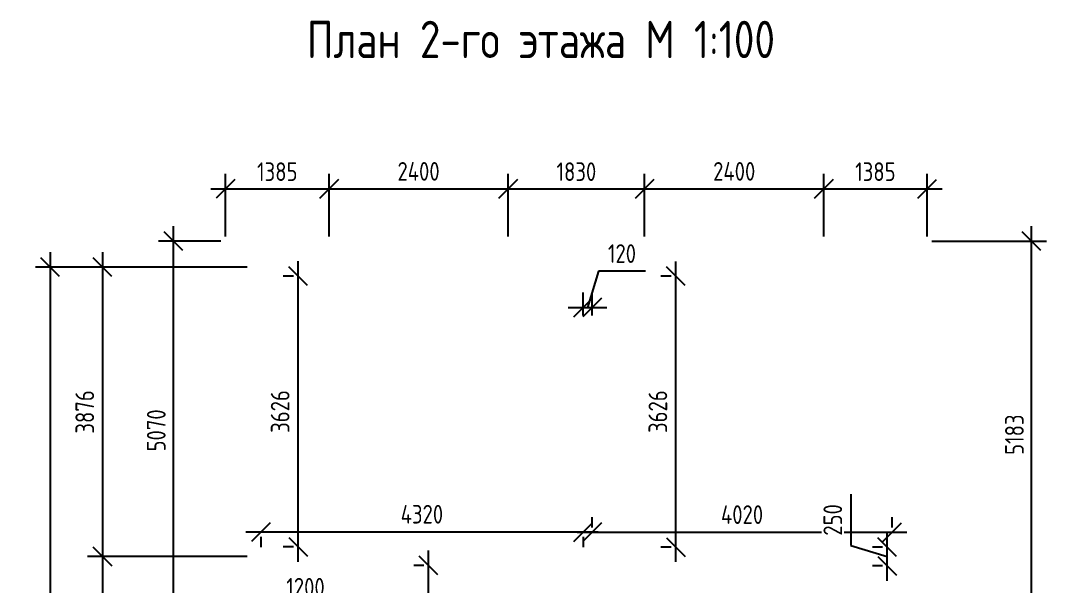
# Model space of a CAD drawing. Header units: millimetres. Extents: x 8305 to 32697, y 8060 to 27344.
# Drawn here: x 8305 to 22054, y 19765 to 27344 of the extents above; entities that cross this region are included whole.
import ezdxf

# ---------------------------------------------------------------- set-up
doc = ezdxf.new("R2010")
doc.units = ezdxf.units.MM
doc.layers.add('СПДС_РАЗМЕРЫ', color=152, linetype='Continuous', lineweight=25)
doc.layers.add('Фунд номер', color=7, linetype='Continuous', lineweight=25)
doc.styles.add('ГОСТ 2.304', font='CS_Gost2304.shx')
doc.dimstyles.new('СПДС', dxfattribs={"dimscale": 100, "dimtxt": 2.5, "dimasz": 2.5, "dimexe": 2, "dimexo": 0.625, "dimgap": 1, "dimtad": 1, "dimdec": 0, "dimtxsty": 'ГОСТ 2.304', "dimblk": 'OBLIQUE', "dimblk1": 'OBLIQUE', "dimblk2": 'OBLIQUE', "dimcen": 2.5, "dimdle": 2, "dimadec": 0, "dimazin": 2, "dimtfac": 0.75, "dimtdec": 4, "dimtmove": 1, "dimatfit": 3, "dimfxl": 1, "dimtfill": 1, "dimtolj": 1, "dimarcsym": 1})

# ---------------------------------------------------------------- blocks, each defined once
blk = doc.blocks.new('_Oblique')
at = {"color": 0, "linetype": 'ByBlock', "lineweight": -2}
blk.add_line((-0.5, -0.5), (0.5, 0.5), dxfattribs=at)
blk = doc.blocks.new('*D19')
at = {"layer": 'Defpoints', "color": 0, "ltscale": 100}
for p in [(11404, 24040), (8704, 11960), (11404, 11960)]:
    blk.add_point(p, dxfattribs=at)
at = {"layer": 'СПДС_РАЗМЕРЫ', "color": 0, "lineweight": -2, "ltscale": 100}
for p, q in [((8704, 24240), (8704, 11760)), ((11341, 24040), (8504, 24040)), ((11341, 11960), (8504, 11960))]:
    blk.add_line(p, q, dxfattribs=at)
at = {"layer": 'СПДС_РАЗМЕРЫ', "color": 0, "lineweight": -2, "ltscale": 100, "xscale": 250, "yscale": 250, "zscale": 250}
for p, rotation in [((8704, 24040), 90), ((8704, 11960), 270)]:
    blk.add_blockref('_Oblique', p, dxfattribs=dict(at, rotation=rotation))
at = {"layer": 'СПДС_РАЗМЕРЫ', "color": 0, "lineweight": 25, "ltscale": 100, "insert": (8469, 18000), "char_height": 250, "attachment_point": 5, "rotation": 90, "style": 'ГОСТ 2.304', "bg_fill": 3, "box_fill_scale": 1.1, "bg_fill_color": 256, "bg_fill_true_color": 13158600, "bg_fill_transparency": 0}
blk.add_mtext('\\A1;12080', dxfattribs=at)
blk = doc.blocks.new('*D25')
at = {"layer": 'Defpoints', "color": 0, "ltscale": 100}
for p in [(11404, 20164), (9404, 17725), (11404, 17725)]:
    blk.add_point(p, dxfattribs=at)
at = {"layer": 'СПДС_РАЗМЕРЫ', "color": 0, "lineweight": -2, "ltscale": 100}
for p, q in [((9404, 20364), (9404, 17525)), ((11341, 20164), (9204, 20164)), ((11341, 17725), (9204, 17725))]:
    blk.add_line(p, q, dxfattribs=at)
at = {"layer": 'СПДС_РАЗМЕРЫ', "color": 0, "lineweight": -2, "ltscale": 100, "xscale": 250, "yscale": 250, "zscale": 250}
for p, rotation in [((9404, 20164), 90), ((9404, 17725), 270)]:
    blk.add_blockref('_Oblique', p, dxfattribs=dict(at, rotation=rotation))
at = {"layer": 'СПДС_РАЗМЕРЫ', "color": 0, "lineweight": 25, "ltscale": 100, "insert": (9162, 18944), "char_height": 250, "attachment_point": 5, "rotation": 90, "style": 'ГОСТ 2.304', "bg_fill": 3, "box_fill_scale": 1.1, "bg_fill_color": 256, "bg_fill_true_color": 13158600, "bg_fill_transparency": 0}
blk.add_mtext('\\A1;2439', dxfattribs=at)
blk = doc.blocks.new('*D26')
at = {"layer": 'Defpoints', "color": 0, "ltscale": 100}
for p in [(11404, 24040), (9404, 20164), (11404, 20164)]:
    blk.add_point(p, dxfattribs=at)
at = {"layer": 'СПДС_РАЗМЕРЫ', "color": 0, "lineweight": -2, "ltscale": 100}
for p, q in [((9404, 24240), (9404, 19964)), ((11341, 24040), (9204, 24040)), ((11341, 20164), (9204, 20164))]:
    blk.add_line(p, q, dxfattribs=at)
at = {"layer": 'СПДС_РАЗМЕРЫ', "color": 0, "lineweight": -2, "ltscale": 100, "xscale": 250, "yscale": 250, "zscale": 250}
for p, rotation in [((9404, 24040), 90), ((9404, 20164), 270)]:
    blk.add_blockref('_Oblique', p, dxfattribs=dict(at, rotation=rotation))
at = {"layer": 'СПДС_РАЗМЕРЫ', "color": 0, "lineweight": 25, "ltscale": 100, "insert": (9166, 22102), "char_height": 250, "attachment_point": 5, "rotation": 90, "style": 'ГОСТ 2.304', "bg_fill": 3, "box_fill_scale": 1.1, "bg_fill_color": 256, "bg_fill_true_color": 13158600, "bg_fill_transparency": 0}
blk.add_mtext('\\A1;3876', dxfattribs=at)
blk = doc.blocks.new('*D75')
at = {"layer": 'Defpoints', "color": 0, "ltscale": 100}
for p in [(20454, 24390), (21854, 24390), (20454, 19206)]:
    blk.add_point(p, dxfattribs=at)
at = {"layer": 'СПДС_РАЗМЕРЫ', "color": 0, "lineweight": -2, "ltscale": 100}
for p, q in [((21854, 19006), (21854, 24590)), ((20516, 24390), (22054, 24390)), ((20516, 19206), (22054, 19206))]:
    blk.add_line(p, q, dxfattribs=at)
at = {"layer": 'СПДС_РАЗМЕРЫ', "color": 0, "lineweight": -2, "ltscale": 100, "xscale": 250, "yscale": 250, "zscale": 250}
for p, rotation in [((21854, 24390), 90), ((21854, 19206), 270)]:
    blk.add_blockref('_Oblique', p, dxfattribs=dict(at, rotation=rotation))
at = {"layer": 'СПДС_РАЗМЕРЫ', "color": 0, "ltscale": 100, "insert": (21624, 21798), "char_height": 250, "attachment_point": 5, "rotation": 90, "style": 'ГОСТ 2.304', "bg_fill": 3, "box_fill_scale": 1.1, "bg_fill_color": 256, "bg_fill_true_color": 13158600, "bg_fill_transparency": 0}
blk.add_mtext('\\A1;5183', dxfattribs=at)
blk = doc.blocks.new('*D79')
at = {"layer": 'Defpoints', "color": 0, "ltscale": 100}
for p in [(10354, 24390), (11054, 24390), (11054, 19320)]:
    blk.add_point(p, dxfattribs=at)
at = {"layer": 'СПДС_РАЗМЕРЫ', "color": 0, "lineweight": -2, "ltscale": 100}
for p, q in [((10354, 19120), (10354, 24590)), ((10991, 24390), (10154, 24390)), ((10991, 19320), (10154, 19320))]:
    blk.add_line(p, q, dxfattribs=at)
at = {"layer": 'СПДС_РАЗМЕРЫ', "color": 0, "lineweight": -2, "ltscale": 100, "xscale": 250, "yscale": 250, "zscale": 250}
for p, rotation in [((10354, 24390), 90), ((10354, 19320), 270)]:
    blk.add_blockref('_Oblique', p, dxfattribs=dict(at, rotation=rotation))
at = {"layer": 'СПДС_РАЗМЕРЫ', "color": 0, "ltscale": 100, "insert": (10124, 21855), "char_height": 250, "attachment_point": 5, "rotation": 90, "style": 'ГОСТ 2.304', "bg_fill": 3, "box_fill_scale": 1.1, "bg_fill_color": 256, "bg_fill_true_color": 13158600, "bg_fill_transparency": 0}
blk.add_mtext('\\A1;5070', dxfattribs=at)
blk = doc.blocks.new('*D80')
at = {"layer": 'Defpoints', "color": 0, "ltscale": 100}
for p in [(12439, 25090), (11054, 24390), (12439, 24390)]:
    blk.add_point(p, dxfattribs=at)
at = {"layer": 'СПДС_РАЗМЕРЫ', "color": 0, "lineweight": -2, "ltscale": 100}
for p, q in [((11054, 24452), (11054, 25290)), ((12439, 24452), (12439, 25290)), ((10854, 25090), (12639, 25090))]:
    blk.add_line(p, q, dxfattribs=at)
at = {"layer": 'СПДС_РАЗМЕРЫ', "color": 0, "lineweight": -2, "ltscale": 100, "xscale": 250, "yscale": 250, "zscale": 250, "rotation": 180}
blk.add_blockref('_Oblique', (11054, 25090), dxfattribs=at)
at = {"layer": 'СПДС_РАЗМЕРЫ', "color": 0, "lineweight": -2, "ltscale": 100, "xscale": 250, "yscale": 250, "zscale": 250}
blk.add_blockref('_Oblique', (12439, 25090), dxfattribs=at)
at = {"layer": 'СПДС_РАЗМЕРЫ', "color": 0, "ltscale": 100, "insert": (11746, 25320), "char_height": 250, "attachment_point": 5, "style": 'ГОСТ 2.304', "bg_fill": 3, "box_fill_scale": 1.1, "bg_fill_color": 256, "bg_fill_true_color": 13158600, "bg_fill_transparency": 0}
blk.add_mtext('\\A1;1385', dxfattribs=at)
blk = doc.blocks.new('*D81')
at = {"layer": 'Defpoints', "color": 0, "ltscale": 100}
for p in [(14839, 25090), (12439, 24390), (14839, 24390)]:
    blk.add_point(p, dxfattribs=at)
at = {"layer": 'СПДС_РАЗМЕРЫ', "color": 0, "lineweight": -2, "ltscale": 100}
for p, q in [((12439, 24452), (12439, 25290)), ((14839, 24452), (14839, 25290)), ((12239, 25090), (15039, 25090))]:
    blk.add_line(p, q, dxfattribs=at)
at = {"layer": 'СПДС_РАЗМЕРЫ', "color": 0, "lineweight": -2, "ltscale": 100, "xscale": 250, "yscale": 250, "zscale": 250, "rotation": 180}
blk.add_blockref('_Oblique', (12439, 25090), dxfattribs=at)
at = {"layer": 'СПДС_РАЗМЕРЫ', "color": 0, "lineweight": -2, "ltscale": 100, "xscale": 250, "yscale": 250, "zscale": 250}
blk.add_blockref('_Oblique', (14839, 25090), dxfattribs=at)
at = {"layer": 'СПДС_РАЗМЕРЫ', "color": 0, "ltscale": 100, "insert": (13639, 25324), "char_height": 250, "attachment_point": 5, "style": 'ГОСТ 2.304', "bg_fill": 3, "box_fill_scale": 1.1, "bg_fill_color": 256, "bg_fill_true_color": 13158600, "bg_fill_transparency": 0}
blk.add_mtext('\\A1;2400', dxfattribs=at)
blk = doc.blocks.new('*D82')
at = {"layer": 'Defpoints', "color": 0, "ltscale": 100}
for p in [(16669, 25090), (14839, 24390), (16669, 24390)]:
    blk.add_point(p, dxfattribs=at)
at = {"layer": 'СПДС_РАЗМЕРЫ', "color": 0, "lineweight": -2, "ltscale": 100}
for p, q in [((14839, 24452), (14839, 25290)), ((16669, 24452), (16669, 25290)), ((14639, 25090), (16869, 25090))]:
    blk.add_line(p, q, dxfattribs=at)
at = {"layer": 'СПДС_РАЗМЕРЫ', "color": 0, "lineweight": -2, "ltscale": 100, "xscale": 250, "yscale": 250, "zscale": 250, "rotation": 180}
blk.add_blockref('_Oblique', (14839, 25090), dxfattribs=at)
at = {"layer": 'СПДС_РАЗМЕРЫ', "color": 0, "lineweight": -2, "ltscale": 100, "xscale": 250, "yscale": 250, "zscale": 250}
blk.add_blockref('_Oblique', (16669, 25090), dxfattribs=at)
at = {"layer": 'СПДС_РАЗМЕРЫ', "color": 0, "ltscale": 100, "insert": (15754, 25320), "char_height": 250, "attachment_point": 5, "style": 'ГОСТ 2.304', "bg_fill": 3, "box_fill_scale": 1.1, "bg_fill_color": 256, "bg_fill_true_color": 13158600, "bg_fill_transparency": 0}
blk.add_mtext('\\A1;1830', dxfattribs=at)
blk = doc.blocks.new('*D83')
at = {"layer": 'Defpoints', "color": 0, "ltscale": 100}
for p in [(19069, 25090), (16669, 24390), (19069, 24390)]:
    blk.add_point(p, dxfattribs=at)
at = {"layer": 'СПДС_РАЗМЕРЫ', "color": 0, "lineweight": -2, "ltscale": 100}
for p, q in [((16669, 24452), (16669, 25290)), ((19069, 24452), (19069, 25290)), ((16469, 25090), (19269, 25090))]:
    blk.add_line(p, q, dxfattribs=at)
at = {"layer": 'СПДС_РАЗМЕРЫ', "color": 0, "lineweight": -2, "ltscale": 100, "xscale": 250, "yscale": 250, "zscale": 250, "rotation": 180}
blk.add_blockref('_Oblique', (16669, 25090), dxfattribs=at)
at = {"layer": 'СПДС_РАЗМЕРЫ', "color": 0, "lineweight": -2, "ltscale": 100, "xscale": 250, "yscale": 250, "zscale": 250}
blk.add_blockref('_Oblique', (19069, 25090), dxfattribs=at)
at = {"layer": 'СПДС_РАЗМЕРЫ', "color": 0, "ltscale": 100, "insert": (17869, 25324), "char_height": 250, "attachment_point": 5, "style": 'ГОСТ 2.304', "bg_fill": 3, "box_fill_scale": 1.1, "bg_fill_color": 256, "bg_fill_true_color": 13158600, "bg_fill_transparency": 0}
blk.add_mtext('\\A1;2400', dxfattribs=at)
blk = doc.blocks.new('*D84')
at = {"layer": 'Defpoints', "color": 0, "ltscale": 100}
for p in [(20454, 25090), (19069, 24390), (20454, 24390)]:
    blk.add_point(p, dxfattribs=at)
at = {"layer": 'СПДС_РАЗМЕРЫ', "color": 0, "lineweight": -2, "ltscale": 100}
for p, q in [((19069, 24452), (19069, 25290)), ((20454, 24452), (20454, 25290)), ((18869, 25090), (20654, 25090))]:
    blk.add_line(p, q, dxfattribs=at)
at = {"layer": 'СПДС_РАЗМЕРЫ', "color": 0, "lineweight": -2, "ltscale": 100, "xscale": 250, "yscale": 250, "zscale": 250, "rotation": 180}
blk.add_blockref('_Oblique', (19069, 25090), dxfattribs=at)
at = {"layer": 'СПДС_РАЗМЕРЫ', "color": 0, "lineweight": -2, "ltscale": 100, "xscale": 250, "yscale": 250, "zscale": 250}
blk.add_blockref('_Oblique', (20454, 25090), dxfattribs=at)
at = {"layer": 'СПДС_РАЗМЕРЫ', "color": 0, "ltscale": 100, "insert": (19761, 25320), "char_height": 250, "attachment_point": 5, "style": 'ГОСТ 2.304', "bg_fill": 3, "box_fill_scale": 1.1, "bg_fill_color": 256, "bg_fill_true_color": 13158600, "bg_fill_transparency": 0}
blk.add_mtext('\\A1;1385', dxfattribs=at)
blk = doc.blocks.new('*D106')
at = {"layer": 'Defpoints', "color": 0, "ltscale": 100}
for p in [(11524, 20492), (11524, 20492), (15844, 20492)]:
    blk.add_point(p, dxfattribs=at)
at = {"layer": 'СПДС_РАЗМЕРЫ', "color": 0, "lineweight": -2, "ltscale": 100}
for p, q in [((16044, 20492), (11324, 20492)), ((11524, 20430), (11524, 20292)), ((15844, 20430), (15844, 20292))]:
    blk.add_line(p, q, dxfattribs=at)
at = {"layer": 'СПДС_РАЗМЕРЫ', "color": 0, "lineweight": -2, "ltscale": 100, "xscale": 250, "yscale": 250, "zscale": 250, "rotation": 180}
blk.add_blockref('_Oblique', (11524, 20492), dxfattribs=at)
at = {"layer": 'СПДС_РАЗМЕРЫ', "color": 0, "lineweight": -2, "ltscale": 100, "xscale": 250, "yscale": 250, "zscale": 250}
blk.add_blockref('_Oblique', (15844, 20492), dxfattribs=at)
at = {"layer": 'СПДС_РАЗМЕРЫ', "color": 0, "ltscale": 100, "insert": (13684, 20732), "char_height": 250, "attachment_point": 5, "style": 'ГОСТ 2.304', "bg_fill": 3, "box_fill_scale": 1.1, "bg_fill_color": 256, "bg_fill_true_color": 13158600, "bg_fill_transparency": 0}
blk.add_mtext('\\A1;4320', dxfattribs=at)
blk = doc.blocks.new('*D107')
at = {"layer": 'Defpoints', "color": 0, "ltscale": 100}
for p in [(15964, 20492), (19984, 20492), (19984, 20492)]:
    blk.add_point(p, dxfattribs=at)
at = {"layer": 'СПДС_РАЗМЕРЫ', "color": 0, "lineweight": -2, "ltscale": 100}
for p, q in [((15964, 20555), (15964, 20692)), ((19984, 20555), (19984, 20692)), ((15764, 20492), (20184, 20492))]:
    blk.add_line(p, q, dxfattribs=at)
at = {"layer": 'СПДС_РАЗМЕРЫ', "color": 0, "lineweight": -2, "ltscale": 100, "xscale": 250, "yscale": 250, "zscale": 250, "rotation": 180}
blk.add_blockref('_Oblique', (15964, 20492), dxfattribs=at)
at = {"layer": 'СПДС_РАЗМЕРЫ', "color": 0, "lineweight": -2, "ltscale": 100, "xscale": 250, "yscale": 250, "zscale": 250}
blk.add_blockref('_Oblique', (19984, 20492), dxfattribs=at)
at = {"layer": 'СПДС_РАЗМЕРЫ', "color": 0, "ltscale": 100, "insert": (17974, 20727), "char_height": 250, "attachment_point": 5, "style": 'ГОСТ 2.304', "bg_fill": 3, "box_fill_scale": 1.1, "bg_fill_color": 256, "bg_fill_true_color": 13158600, "bg_fill_transparency": 0}
blk.add_mtext('\\A1;4020', dxfattribs=at)
blk = doc.blocks.new('*D115')
at = {"layer": 'Defpoints', "color": 0, "ltscale": 100}
for p in [(11524, 19520), (11524, 19520), (12724, 19520)]:
    blk.add_point(p, dxfattribs=at)
at = {"layer": 'СПДС_РАЗМЕРЫ', "color": 0, "lineweight": -2, "ltscale": 100}
for p, q in [((12924, 19520), (11324, 19520)), ((11524, 19457), (11524, 19320)), ((12724, 19457), (12724, 19320))]:
    blk.add_line(p, q, dxfattribs=at)
at = {"layer": 'СПДС_РАЗМЕРЫ', "color": 0, "lineweight": -2, "ltscale": 100, "xscale": 250, "yscale": 250, "zscale": 250}
for p, rotation in [((11524, 19520), 179.9999999999998), ((12724, 19520), 359.9999999999999)]:
    blk.add_blockref('_Oblique', p, dxfattribs=dict(at, rotation=rotation))
at = {"layer": 'СПДС_РАЗМЕРЫ', "color": 0, "ltscale": 100, "insert": (12124, 19754), "char_height": 250, "attachment_point": 5, "style": 'ГОСТ 2.304', "bg_fill": 3, "box_fill_scale": 1.1, "bg_fill_color": 256, "bg_fill_true_color": 13158600, "bg_fill_transparency": 0}
blk.add_mtext('\\A1;1200', dxfattribs=at)
blk = doc.blocks.new('*D120')
at = {"layer": 'Defpoints', "color": 0, "ltscale": 100}
for p in [(12024, 23921), (12024, 23921), (12024, 20295)]:
    blk.add_point(p, dxfattribs=at)
at = {"layer": 'СПДС_РАЗМЕРЫ', "color": 0, "lineweight": -2, "ltscale": 100}
for p, q in [((12024, 20095), (12024, 24121)), ((11961, 23921), (11824, 23921)), ((11961, 20295), (11824, 20295))]:
    blk.add_line(p, q, dxfattribs=at)
at = {"layer": 'СПДС_РАЗМЕРЫ', "color": 0, "lineweight": -2, "ltscale": 100, "xscale": 250, "yscale": 250, "zscale": 250}
for p, rotation in [((12024, 23921), 89.99999999999977), ((12024, 20295), 269.9999999999998)]:
    blk.add_blockref('_Oblique', p, dxfattribs=dict(at, rotation=rotation))
at = {"layer": 'СПДС_РАЗМЕРЫ', "color": 0, "ltscale": 100, "insert": (11784, 22108), "char_height": 250, "attachment_point": 5, "rotation": 90, "style": 'ГОСТ 2.304', "bg_fill": 3, "box_fill_scale": 1.1, "bg_fill_color": 256, "bg_fill_true_color": 13158600, "bg_fill_transparency": 0}
blk.add_mtext('\\A1;3626', dxfattribs=at)
blk = doc.blocks.new('*D121')
at = {"layer": 'Defpoints', "color": 0, "ltscale": 100}
for p in [(17086, 23919), (17086, 23919), (17086, 20293)]:
    blk.add_point(p, dxfattribs=at)
at = {"layer": 'СПДС_РАЗМЕРЫ', "color": 0, "lineweight": -2, "ltscale": 100}
for p, q in [((17086, 20093), (17086, 24119)), ((17024, 23919), (16886, 23919)), ((17024, 20293), (16886, 20293))]:
    blk.add_line(p, q, dxfattribs=at)
at = {"layer": 'СПДС_РАЗМЕРЫ', "color": 0, "lineweight": -2, "ltscale": 100, "xscale": 250, "yscale": 250, "zscale": 250}
for p, rotation in [((17086, 23919), 90), ((17086, 20293), 270)]:
    blk.add_blockref('_Oblique', p, dxfattribs=dict(at, rotation=rotation))
at = {"layer": 'СПДС_РАЗМЕРЫ', "color": 0, "ltscale": 100, "insert": (16846, 22106), "char_height": 250, "attachment_point": 5, "rotation": 90, "style": 'ГОСТ 2.304', "bg_fill": 3, "box_fill_scale": 1.1, "bg_fill_color": 256, "bg_fill_true_color": 13158600, "bg_fill_transparency": 0}
blk.add_mtext('\\A1;3626', dxfattribs=at)
blk = doc.blocks.new('*D124')
at = {"layer": 'Defpoints', "color": 0, "ltscale": 100}
for p in [(15964, 23503), (15844, 23329), (15964, 23329)]:
    blk.add_point(p, dxfattribs=at)
at = {"layer": 'СПДС_РАЗМЕРЫ', "color": 0, "lineweight": -2, "ltscale": 100}
for p, q in [((16049, 23988), (15904, 23503)), ((16680, 23988), (16049, 23988)), ((15844, 23392), (15844, 23703)), ((15964, 23392), (15964, 23703)), ((15644, 23503), (16164, 23503))]:
    blk.add_line(p, q, dxfattribs=at)
at = {"layer": 'СПДС_РАЗМЕРЫ', "color": 0, "lineweight": -2, "ltscale": 100, "xscale": 250, "yscale": 250, "zscale": 250}
blk.add_blockref('_Oblique', (15844, 23503), dxfattribs=at)
at = {"layer": 'СПДС_РАЗМЕРЫ', "color": 0, "lineweight": -2, "ltscale": 100, "xscale": 250, "yscale": 250, "zscale": 250, "rotation": 180}
blk.add_blockref('_Oblique', (15964, 23503), dxfattribs=at)
at = {"layer": 'СПДС_РАЗМЕРЫ', "color": 0, "ltscale": 100, "insert": (16365, 24223), "char_height": 250, "attachment_point": 5, "style": 'ГОСТ 2.304', "bg_fill": 3, "box_fill_scale": 1.1, "bg_fill_color": 256, "bg_fill_true_color": 13158600, "bg_fill_transparency": 0}
blk.add_mtext('\\A1;120', dxfattribs=at)
blk = doc.blocks.new('*D140')
at = {"layer": 'Defpoints', "color": 0, "ltscale": 100}
for p in [(19920, 20290), (19920, 20290), (19920, 20040)]:
    blk.add_point(p, dxfattribs=at)
at = {"layer": 'СПДС_РАЗМЕРЫ', "color": 0, "lineweight": -2, "ltscale": 100}
for p, q in [((19430, 21000), (19430, 20312)), ((19920, 19840), (19920, 20490)), ((19430, 20312), (19920, 20165)), ((19857, 20290), (19720, 20290)), ((19857, 20040), (19720, 20040))]:
    blk.add_line(p, q, dxfattribs=at)
at = {"layer": 'СПДС_РАЗМЕРЫ', "color": 0, "lineweight": -2, "ltscale": 100, "xscale": 250, "yscale": 250, "zscale": 250}
for p, rotation in [((19920, 20290), 89.96472599655577), ((19920, 20040), 269.9647259965558)]:
    blk.add_blockref('_Oblique', p, dxfattribs=dict(at, rotation=rotation))
at = {"layer": 'СПДС_РАЗМЕРЫ', "color": 0, "ltscale": 100, "insert": (19190, 20656), "char_height": 250, "attachment_point": 5, "rotation": 89.9647, "style": 'ГОСТ 2.304', "bg_fill": 3, "box_fill_scale": 1.1, "bg_fill_color": 256, "bg_fill_true_color": 13158600, "bg_fill_transparency": 0}
blk.add_mtext('\\A1;250', dxfattribs=at)
blk = doc.blocks.new('*D141')
at = {"layer": 'Defpoints', "color": 0, "ltscale": 100}
for p in [(13774, 20045), (13774, 20045), (13774, 17845)]:
    blk.add_point(p, dxfattribs=at)
at = {"layer": 'СПДС_РАЗМЕРЫ', "color": 0, "lineweight": -2, "ltscale": 100}
for p, q in [((13774, 17645), (13774, 20245)), ((13711, 20045), (13574, 20045)), ((13711, 17845), (13574, 17845))]:
    blk.add_line(p, q, dxfattribs=at)
at = {"layer": 'СПДС_РАЗМЕРЫ', "color": 0, "lineweight": -2, "ltscale": 100, "xscale": 250, "yscale": 250, "zscale": 250}
for p, rotation in [((13774, 20045), 90), ((13774, 17845), 270)]:
    blk.add_blockref('_Oblique', p, dxfattribs=dict(at, rotation=rotation))
at = {"layer": 'СПДС_РАЗМЕРЫ', "color": 0, "ltscale": 100, "insert": (13539, 18945), "char_height": 250, "attachment_point": 5, "rotation": 90, "style": 'ГОСТ 2.304', "bg_fill": 3, "box_fill_scale": 1.1, "bg_fill_color": 256, "bg_fill_true_color": 13158600, "bg_fill_transparency": 0}
blk.add_mtext('\\A1;2200', dxfattribs=at)

msp = doc.modelspace()

# ---------------------------------------------------------------- texts
at = {"layer": 'Фунд номер', "ltscale": 100, "insert": (8703.7, 27340.8), "char_height": 500, "width": 13150, "attachment_point": 1, "style": 'ГОСТ 2.304'}
msp.add_mtext('\\pxqc;План 2-го этажа М 1:100', dxfattribs=at)

# ---------------------------------------------------------------- dimensions: what is measured, and where the dimension line sits
at = {"layer": 'СПДС_РАЗМЕРЫ', "ltscale": 100}
dim = msp.add_linear_dim(base=(21853.7, 24389.5), p1=(20453.7, 19206.2), p2=(20453.7, 24389.5), angle=90, dimstyle='СПДС', dxfattribs=at)
dim.commit()
dim.dimension.update_dxf_attribs({"geometry": '*D75', "text_midpoint": (21623.5, 21797.9)})
at = {"layer": 'СПДС_РАЗМЕРЫ', "lineweight": 25, "ltscale": 100}
dim = msp.add_linear_dim(base=(8703.7, 11959.5), p1=(11403.7, 24039.5), p2=(11403.7, 11959.5), angle=270, dimstyle='СПДС', dxfattribs=at)
dim.commit()
dim.dimension.update_dxf_attribs({"geometry": '*D19', "text_midpoint": (8469, 17999.5)})

# ---------------------------------------------------------------- next in the draw order: dimensions: what is measured, and where the dimension line sits
dim = msp.add_linear_dim(base=(9403.6908, 17724.5404), p1=(11403.6908, 20163.9679), p2=(11403.6908, 17724.5404), angle=270, dimstyle='СПДС', dxfattribs=at)
dim.commit()
dim.dimension.update_dxf_attribs({"geometry": '*D25', "text_midpoint": (9161.774, 18944.2541)})

# ---------------------------------------------------------------- next in the draw order: dimensions: what is measured, and where the dimension line sits
dim = msp.add_linear_dim(base=(9403.6908, 20163.9679), p1=(11403.6908, 24039.5404), p2=(11403.6908, 20163.9679), angle=270, dimstyle='СПДС', dxfattribs=at)
dim.commit()
dim.dimension.update_dxf_attribs({"geometry": '*D26', "text_midpoint": (9166.2789, 22101.7541)})

# ---------------------------------------------------------------- next in the draw order: dimensions: what is measured, and where the dimension line sits
at = {"layer": 'СПДС_РАЗМЕРЫ', "ltscale": 100}
for base, p1, p2, angle, picture, middle in [((10353.7, 24389.5), (11053.7, 19319.9), (11053.7, 24389.5), 90, '*D79', (10123.5, 21854.7)), ((11523.7, 20492.2), (15843.7, 20492.2), (11523.7, 20492.2), 180, '*D106', (13683.7, 20732.1)), ((11523.7, 19519.5), (12723.7, 19519.5), (11523.7, 19519.5), 180, '*D115', (12123.7, 19754.2))]:
    dim = msp.add_linear_dim(base=base, p1=p1, p2=p2, angle=angle, dimstyle='СПДС', dxfattribs=at)
    dim.commit()
    dim.dimension.update_dxf_attribs({"geometry": picture, "text_midpoint": middle})

# ---------------------------------------------------------------- next in the draw order: dimensions: what is measured, and where the dimension line sits
for base, p1, p2, picture, middle in [((12438.7, 25089.5), (11053.7, 24389.5), (12438.7, 24389.5), '*D80', (11746.2, 25319.7)), ((19983.7, 20492.1), (15963.7, 20492.1), (19983.7, 20492.1), '*D107', (17973.7, 20726.8))]:
    dim = msp.add_linear_dim(base=base, p1=p1, p2=p2, dimstyle='СПДС', dxfattribs=at)
    dim.commit()
    dim.dimension.update_dxf_attribs({"geometry": picture, "text_midpoint": middle})
for base, p1, p2, picture, middle in [((12023.6908, 23920.5404), (12023.6908, 20294.9714), (12023.6908, 23920.5404), '*D120', (11783.8306, 22107.7559)), ((13773.7, 20044.5), (13773.7, 17844.5), (13773.7, 20044.5), '*D141', (13539, 18944.5))]:
    dim = msp.add_linear_dim(base=base, p1=p1, p2=p2, angle=90, dimstyle='СПДС', dxfattribs=at)
    dim.commit()
    dim.dimension.update_dxf_attribs({"geometry": picture, "text_midpoint": middle})

# ---------------------------------------------------------------- next in the draw order: dimensions: what is measured, and where the dimension line sits
dim = msp.add_linear_dim(base=(14838.7, 25089.5), p1=(12438.7, 24389.5), p2=(14838.7, 24389.5), dimstyle='СПДС', dxfattribs=at)
dim.commit()
dim.dimension.update_dxf_attribs({"geometry": '*D81', "text_midpoint": (13638.7, 25324.2)})
for base, p1, p2, angle, picture, middle in [((17086.2, 23918.5), (17086.2, 20292.9), (17086.2, 23918.5), 90, '*D121', (16846.4, 22105.7)), ((19919.8, 20290.1), (19919.6, 20040.1), (19919.8, 20290.1), 89.96473, '*D140', (19190.1, 20412.5))]:
    dim = msp.add_linear_dim(base=base, p1=p1, p2=p2, angle=angle, dimstyle='СПДС', dxfattribs=at)
    dim.commit()
    dim.dimension.update_dxf_attribs({"geometry": picture, "text_midpoint": middle})

# ---------------------------------------------------------------- next in the draw order: dimensions: what is measured, and where the dimension line sits
dim = msp.add_linear_dim(base=(16668.7, 25089.5), p1=(14838.7, 24389.5), p2=(16668.7, 24389.5), dimstyle='СПДС', dxfattribs=at)
dim.commit()
dim.dimension.update_dxf_attribs({"geometry": '*D82', "text_midpoint": (15753.7, 25319.7)})

# ---------------------------------------------------------------- next in the draw order: dimensions: what is measured, and where the dimension line sits
dim = msp.add_linear_dim(base=(19068.7, 25089.5), p1=(16668.7, 24389.5), p2=(19068.7, 24389.5), dimstyle='СПДС', dxfattribs=at)
dim.commit()
dim.dimension.update_dxf_attribs({"geometry": '*D83', "text_midpoint": (17868.7, 25324.2)})

# ---------------------------------------------------------------- next in the draw order: dimensions: what is measured, and where the dimension line sits
for base, p1, p2, picture, middle in [((20453.7, 25089.5), (19068.7, 24389.5), (20453.7, 24389.5), '*D84', (19761.2, 25319.7)), ((15963.7, 23503.4), (15843.7, 23329.1), (15963.7, 23329.1), '*D124', (16149.1, 24222.8))]:
    dim = msp.add_linear_dim(base=base, p1=p1, p2=p2, dimstyle='СПДС', dxfattribs=at)
    dim.commit()
    dim.dimension.update_dxf_attribs({"geometry": picture, "text_midpoint": middle})

doc.saveas('drawing.dxf')
